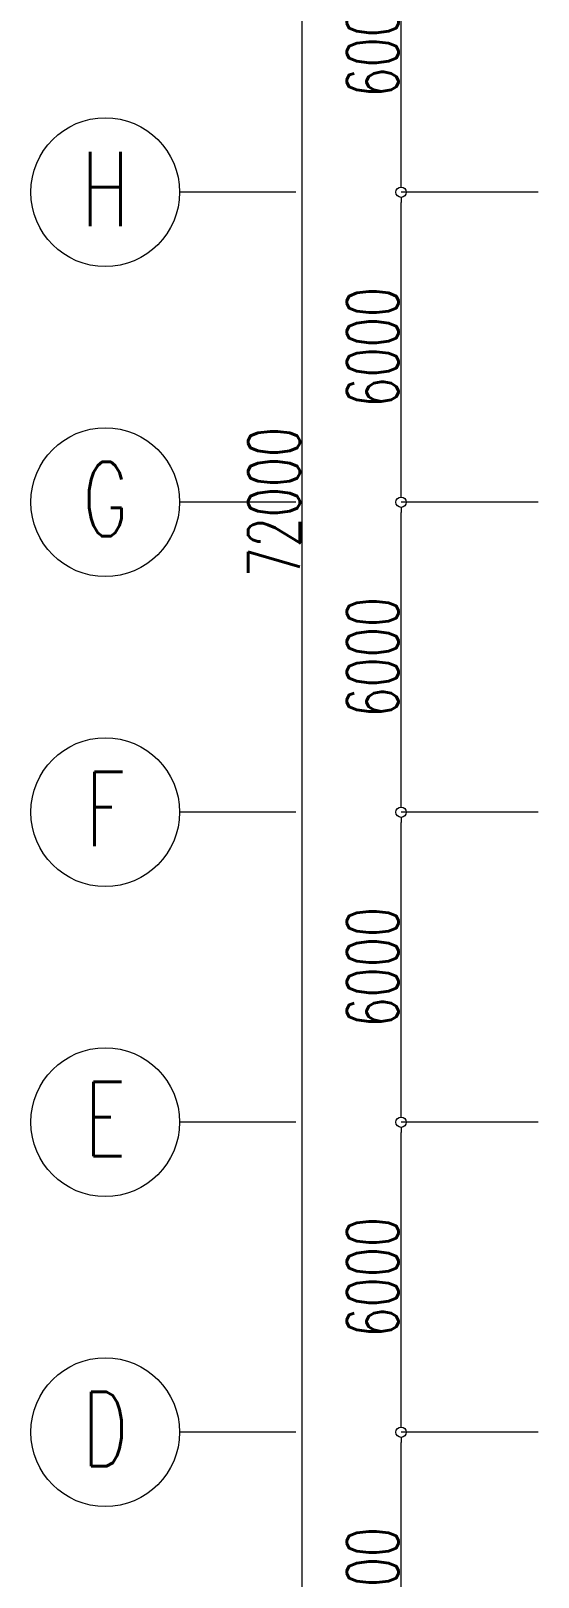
# Model space of a CAD drawing. Extents: x 225000 to 2157367, y 208400 to 840900.
# Drawn here: x 248377 to 258198, y 396397 to 426324 of the extents above; entities that cross this region are included whole.
import ezdxf
from ezdxf.enums import TextEntityAlignment as Align

# ---------------------------------------------------------------- set-up
doc = ezdxf.new("R2010")
doc.units = 0
doc.header["$LTSCALE"] = 10
for name, color, linetype in [('Data Center Layout_L20$0$98-DIM', 3, 'Continuous'), ('Data Center Layout_L20$0$99-DIM-100', 2, 'Continuous'), ('Data Center Layout_L20$0$MACHINE-DIM', 252, 'Continuous')]:
    doc.layers.add(name, color=color, linetype=linetype)
doc.layers.add('Data Center Layout_L20$0$FLAG', color=3, linetype='Continuous', lineweight=0)
doc.styles.add('Data Center Layout_L20$0$型式1', font='simplex.shx', dxfattribs={"width": 0.68, "bigfont": 'chineset.shx'})
doc.dimstyles.new('Data Center Layout_L20$0$複本 93-DIM-400', dxfattribs={"dimtxt": 1000, "dimasz": 200, "dimexe": 0.1, "dimexo": 0, "dimgap": 50, "dimtad": 1, "dimdec": 0, "dimzin": 0, "dimdsep": 46, "dimtxsty": 'Data Center Layout_L20$0$型式1', "dimblk": 'Data Center Layout_L20$0$_DotBlank', "dimcen": 0.09, "dimadec": 0, "dimazin": 0, "dimtfac": 1, "dimtdec": 0, "dimtofl": 0, "dimtmove": 2, "dimatfit": 3, "dimldrblk": 'Data Center Layout_L20$0$_ArchTick', "dimfxl": 1, "dimtolj": 1, "dimtzin": 0, "dimlwd": 13, "dimlwe": 5, "dimarcsym": 0})

# ---------------------------------------------------------------- blocks, each defined once
blk = doc.blocks.new('Data Center Layout_L20$0$_DotBlank')
at = {"layer": 'Data Center Layout_L20$0$99-DIM-100', "color": 0, "lineweight": -2}
blk.add_line((-0.5, 0), (-1, 0), dxfattribs=at)
blk.add_circle((0, 0), 0.5, dxfattribs=at)
blk = doc.blocks.new('*D39')
at = {"layer": 'Data Center Layout_L20$0$98-DIM', "color": 0, "lineweight": 5, "transparency": 16777216}
for p, q in [((258198, 223202), (255545, 223202)), ((258198, 217202), (255545, 217202))]:
    blk.add_line(p, q, dxfattribs=at)
at = {"layer": 'Data Center Layout_L20$0$98-DIM', "color": 0, "lineweight": 13, "transparency": 16777216}
blk.add_line((255545, 217402), (255545, 223002), dxfattribs=at)
at = {"layer": 'DEFPOINTS', "color": 0, "transparency": 16777216}
for p in [(255545, 223202), (258198, 223202), (258198, 217202)]:
    blk.add_point(p, dxfattribs=at)
at = {"layer": 'Data Center Layout_L20$0$98-DIM', "color": 0, "lineweight": 13, "transparency": 16777216, "xscale": 200, "yscale": 200, "zscale": 200}
for p, rotation in [((255545, 223202), 90), ((255545, 217202), 270)]:
    blk.add_blockref('Data Center Layout_L20$0$_DotBlank', p, dxfattribs=dict(at, rotation=rotation))
at = {"layer": 'Data Center Layout_L20$0$98-DIM', "color": 0, "transparency": 16777216, "insert": (254995, 220202), "char_height": 1000, "attachment_point": 5, "rotation": 90, "style": 'Data Center Layout_L20$0$型式1'}
blk.add_mtext('\\A1;6000', dxfattribs=at)
blk = doc.blocks.new('Data Center Layout_L20$0$_ArchTick')
at = {"layer": 'Data Center Layout_L20$0$MACHINE-DIM', "color": 0, "const_width": 0.15}
blk.add_lwpolyline([(-0.5, -0.5), (0.5, 0.5)], dxfattribs=at)
blk = doc.blocks.new('*D40')
at = {"layer": 'Data Center Layout_L20$0$98-DIM', "color": 0, "lineweight": 5, "transparency": 16777216}
for p, q in [((258198, 217202), (255545, 217202)), ((258198, 211202), (255545, 211202))]:
    blk.add_line(p, q, dxfattribs=at)
at = {"layer": 'Data Center Layout_L20$0$98-DIM', "color": 0, "lineweight": 13, "transparency": 16777216}
blk.add_line((255545, 211402), (255545, 217002), dxfattribs=at)
at = {"layer": 'DEFPOINTS', "color": 0, "transparency": 16777216}
for p in [(255545, 217202), (258198, 217202), (258198, 211202)]:
    blk.add_point(p, dxfattribs=at)
at = {"layer": 'Data Center Layout_L20$0$98-DIM', "color": 0, "lineweight": 13, "transparency": 16777216, "xscale": 200, "yscale": 200, "zscale": 200}
for p, rotation in [((255545, 217202), 90), ((255545, 211202), 270)]:
    blk.add_blockref('Data Center Layout_L20$0$_DotBlank', p, dxfattribs=dict(at, rotation=rotation))
at = {"layer": 'Data Center Layout_L20$0$98-DIM', "color": 0, "transparency": 16777216, "insert": (254995, 214202), "char_height": 1000, "attachment_point": 5, "rotation": 90, "style": 'Data Center Layout_L20$0$型式1'}
blk.add_mtext('\\A1;6000', dxfattribs=at)
blk = doc.blocks.new('*D41')
at = {"layer": 'Data Center Layout_L20$0$98-DIM', "color": 0, "lineweight": 5, "transparency": 16777216}
for p, q in [((258198, 205202), (255545, 205202)), ((258198, 199202), (255545, 199202))]:
    blk.add_line(p, q, dxfattribs=at)
at = {"layer": 'Data Center Layout_L20$0$98-DIM', "color": 0, "lineweight": 13, "transparency": 16777216}
blk.add_line((255545, 199402), (255545, 205002), dxfattribs=at)
at = {"layer": 'DEFPOINTS', "color": 0, "transparency": 16777216}
for p in [(255545, 205202), (258198, 205202), (258198, 199202)]:
    blk.add_point(p, dxfattribs=at)
at = {"layer": 'Data Center Layout_L20$0$98-DIM', "color": 0, "lineweight": 13, "transparency": 16777216, "xscale": 200, "yscale": 200, "zscale": 200}
for p, rotation in [((255545, 205202), 90), ((255545, 199202), 270)]:
    blk.add_blockref('Data Center Layout_L20$0$_DotBlank', p, dxfattribs=dict(at, rotation=rotation))
at = {"layer": 'Data Center Layout_L20$0$98-DIM', "color": 0, "transparency": 16777216, "insert": (254995, 202202), "char_height": 1000, "attachment_point": 5, "rotation": 90, "style": 'Data Center Layout_L20$0$型式1'}
blk.add_mtext('\\A1;6000', dxfattribs=at)
blk = doc.blocks.new('*D42')
at = {"layer": 'Data Center Layout_L20$0$98-DIM', "color": 0, "lineweight": 5, "transparency": 16777216}
for p, q in [((258198, 211202), (255545, 211202)), ((258198, 205202), (255545, 205202))]:
    blk.add_line(p, q, dxfattribs=at)
at = {"layer": 'Data Center Layout_L20$0$98-DIM', "color": 0, "lineweight": 13, "transparency": 16777216}
blk.add_line((255545, 205402), (255545, 211002), dxfattribs=at)
at = {"layer": 'DEFPOINTS', "color": 0, "transparency": 16777216}
for p in [(255545, 211202), (258198, 211202), (258198, 205202)]:
    blk.add_point(p, dxfattribs=at)
at = {"layer": 'Data Center Layout_L20$0$98-DIM', "color": 0, "lineweight": 13, "transparency": 16777216, "xscale": 200, "yscale": 200, "zscale": 200}
for p, rotation in [((255545, 211202), 90), ((255545, 205202), 270)]:
    blk.add_blockref('Data Center Layout_L20$0$_DotBlank', p, dxfattribs=dict(at, rotation=rotation))
at = {"layer": 'Data Center Layout_L20$0$98-DIM', "color": 0, "transparency": 16777216, "insert": (254995, 208202), "char_height": 1000, "attachment_point": 5, "rotation": 90, "style": 'Data Center Layout_L20$0$型式1'}
blk.add_mtext('\\A1;6000', dxfattribs=at)
blk = doc.blocks.new('*D46')
at = {"layer": 'Data Center Layout_L20$0$98-DIM', "color": 0, "lineweight": 5, "transparency": 16777216}
for p, q in [((258198, 199202), (255545, 199202)), ((258198, 193202), (255545, 193202))]:
    blk.add_line(p, q, dxfattribs=at)
at = {"layer": 'Data Center Layout_L20$0$98-DIM', "color": 0, "lineweight": 13, "transparency": 16777216}
blk.add_line((255545, 193402), (255545, 199002), dxfattribs=at)
at = {"layer": 'DEFPOINTS', "color": 0, "transparency": 16777216}
for p in [(255545, 199202), (258198, 199202), (258198, 193202)]:
    blk.add_point(p, dxfattribs=at)
at = {"layer": 'Data Center Layout_L20$0$98-DIM', "color": 0, "lineweight": 13, "transparency": 16777216, "xscale": 200, "yscale": 200, "zscale": 200}
for p, rotation in [((255545, 199202), 90), ((255545, 193202), 270)]:
    blk.add_blockref('Data Center Layout_L20$0$_DotBlank', p, dxfattribs=dict(at, rotation=rotation))
at = {"layer": 'Data Center Layout_L20$0$98-DIM', "color": 0, "transparency": 16777216, "insert": (254995, 196202), "char_height": 1000, "attachment_point": 5, "rotation": 90, "style": 'Data Center Layout_L20$0$型式1'}
blk.add_mtext('\\A1;6000', dxfattribs=at)
blk = doc.blocks.new('*D47')
at = {"layer": 'Data Center Layout_L20$0$98-DIM', "color": 0, "lineweight": 5, "transparency": 16777216}
for p, q in [((255521, 253202), (253632, 253202)), ((255521, 181202), (253632, 181202))]:
    blk.add_line(p, q, dxfattribs=at)
at = {"layer": 'Data Center Layout_L20$0$98-DIM', "color": 0, "lineweight": 13, "transparency": 16777216}
blk.add_line((253632, 181402), (253632, 253002), dxfattribs=at)
at = {"layer": 'DEFPOINTS', "color": 0, "transparency": 16777216}
for p in [(253632, 253202), (255521, 253202), (255521, 181202)]:
    blk.add_point(p, dxfattribs=at)
at = {"layer": 'Data Center Layout_L20$0$98-DIM', "color": 0, "lineweight": 13, "transparency": 16777216, "xscale": 200, "yscale": 200, "zscale": 200}
for p, rotation in [((253632, 253202), 90), ((253632, 181202), 270)]:
    blk.add_blockref('Data Center Layout_L20$0$_DotBlank', p, dxfattribs=dict(at, rotation=rotation))
at = {"layer": 'Data Center Layout_L20$0$98-DIM', "color": 0, "transparency": 16777216, "insert": (253082, 217202), "char_height": 1000, "attachment_point": 5, "rotation": 90, "style": 'Data Center Layout_L20$0$型式1'}
blk.add_mtext('\\A1;72000', dxfattribs=at)
blk = doc.blocks.new('*D48')
at = {"layer": 'Data Center Layout_L20$0$98-DIM', "color": 0, "lineweight": 5, "transparency": 16777216}
for p, q in [((258198, 229202), (255545, 229202)), ((258198, 223202), (255545, 223202))]:
    blk.add_line(p, q, dxfattribs=at)
at = {"layer": 'Data Center Layout_L20$0$98-DIM', "color": 0, "lineweight": 13, "transparency": 16777216}
blk.add_line((255545, 223402), (255545, 229002), dxfattribs=at)
at = {"layer": 'DEFPOINTS', "color": 0, "transparency": 16777216}
for p in [(255545, 229202), (258198, 229202), (258198, 223202)]:
    blk.add_point(p, dxfattribs=at)
at = {"layer": 'Data Center Layout_L20$0$98-DIM', "color": 0, "lineweight": 13, "transparency": 16777216, "xscale": 200, "yscale": 200, "zscale": 200}
for p, rotation in [((255545, 229202), 90), ((255545, 223202), 270)]:
    blk.add_blockref('Data Center Layout_L20$0$_DotBlank', p, dxfattribs=dict(at, rotation=rotation))
at = {"layer": 'Data Center Layout_L20$0$98-DIM', "color": 0, "transparency": 16777216, "insert": (254995, 226202), "char_height": 1000, "attachment_point": 5, "rotation": 90, "style": 'Data Center Layout_L20$0$型式1'}
blk.add_mtext('\\A1;6000', dxfattribs=at)
blk = doc.blocks.new('Data Center Layout_L20')
at = {"layer": 'Data Center Layout_L20$0$FLAG', "color": 4}
for p, q in [((253507.23, 223202.31), (251257.23, 223202.31)), ((253507.23, 217202.31), (251257.23, 217202.31)), ((253507.23, 211202.31), (251257.23, 211202.31)), ((253507.23, 205202.31), (251257.23, 205202.31)), ((253507.23, 199202.31), (251257.23, 199202.31))]:
    blk.add_line(p, q, dxfattribs=at)
for centre in [(249817.23, 223202.31), (249817.23, 217202.31), (249817.23, 211202.31), (249817.23, 205202.31), (249817.23, 199202.31)]:
    blk.add_circle(centre, 1440, dxfattribs=at)
at = {"layer": 'Data Center Layout_L20$0$98-DIM', "style": 'Data Center Layout_L20$0$型式1', "width": 0.68}
for s, p in [('H', (249817.23, 223982.31)), ('G', (249817.23, 217982.31)), ('F', (249817.23, 211982.31)), ('E', (249817.23, 205982.31)), ('D', (249817.23, 199982.31))]:
    blk.add_text(s, height=1440, dxfattribs=at).set_placement(p, align=Align.TOP_CENTER)
at = {"layer": 'Data Center Layout_L20$0$98-DIM'}
for base, p1, p2, picture, middle in [((253632.23, 253202.31), (255521, 181202.31), (255521, 253202.31), '*D47', (253082.23, 217202.31)), ((255545.18, 229202.31), (258198.46, 223202.31), (258198.46, 229202.31), '*D48', (254995.18, 226202.31)), ((255545.18, 223202.31), (258198.46, 217202.31), (258198.46, 223202.31), '*D39', (254995.18, 220202.31)), ((255545.18, 217202.31), (258198.46, 211202.31), (258198.46, 217202.31), '*D40', (254995.18, 214202.31)), ((255545.18, 211202.31), (258198.46, 205202.31), (258198.46, 211202.31), '*D42', (254995.18, 208202.31)), ((255545.18, 205202.31), (258198.46, 199202.31), (258198.46, 205202.31), '*D41', (254995.18, 202202.31)), ((255545.18, 199202.31), (258198.46, 193202.31), (258198.46, 199202.31), '*D46', (254995.18, 196202.31))]:
    dim = blk.add_linear_dim(base=base, p1=p1, p2=p2, angle=90, dimstyle='Data Center Layout_L20$0$複本 93-DIM-400', dxfattribs=at)
    dim.commit()
    dim.dimension.update_dxf_attribs({"geometry": picture, "text_midpoint": middle})

msp = doc.modelspace()

# ---------------------------------------------------------------- block references
msp.add_blockref('Data Center Layout_L20', (0, 200000))

doc.saveas('drawing.dxf')
